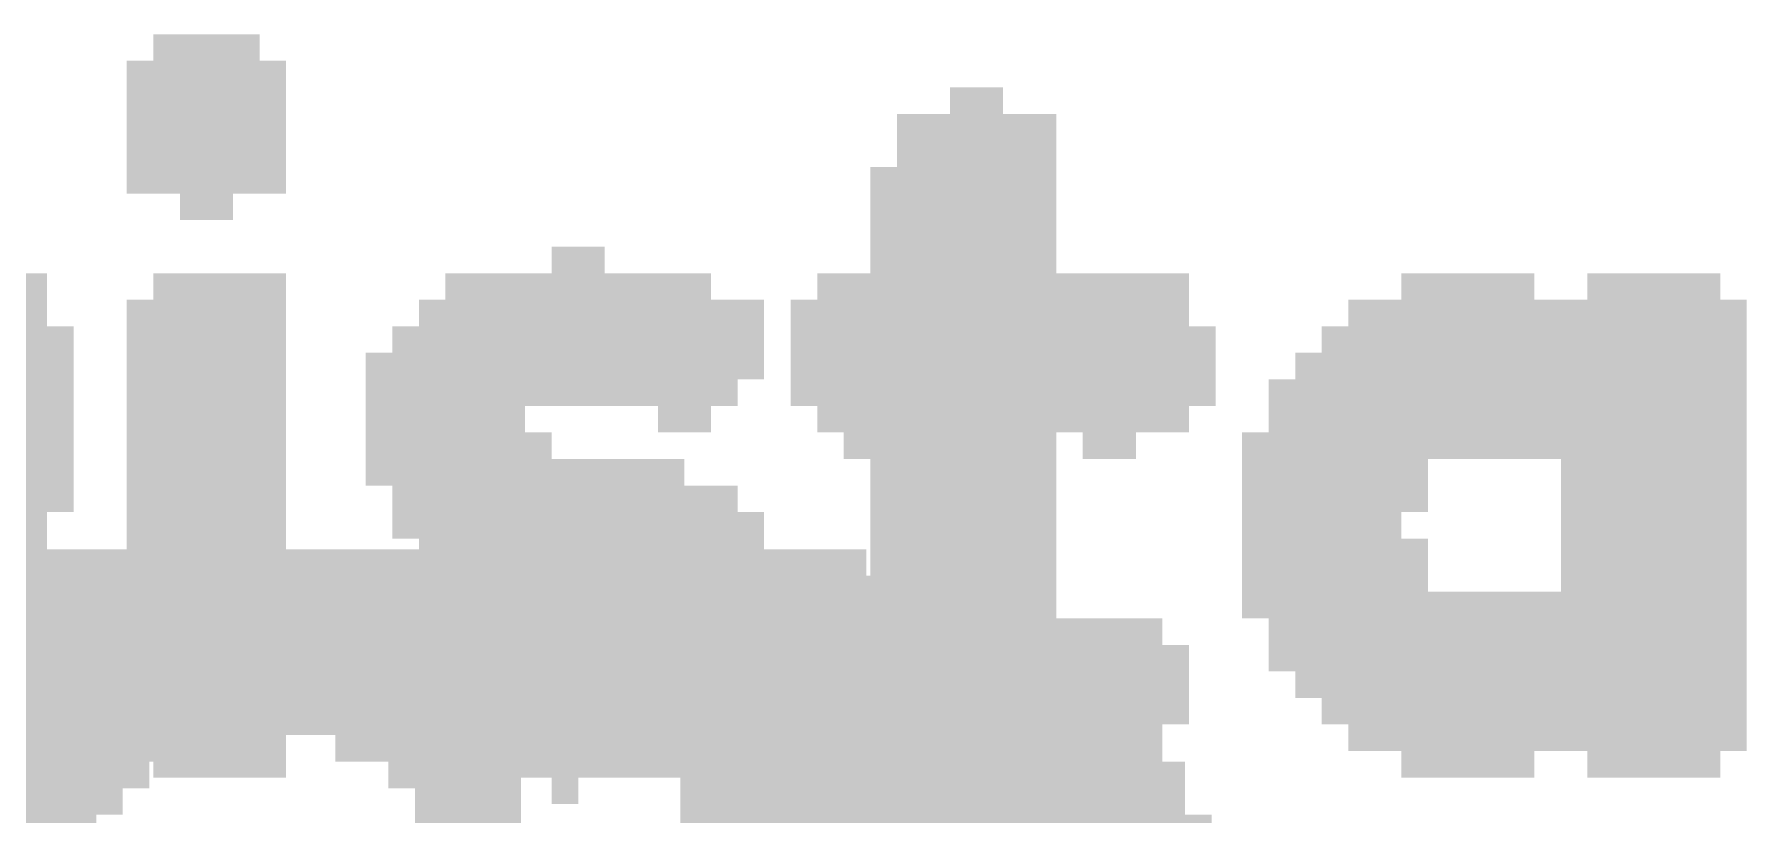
# Model space of a CAD drawing. Extents: x -41 to 66, y -21 to 32.
# Drawn here: x 12.672 to 15.251, y 19.089 to 20.265 of the extents above; entities that cross this region are included whole.
import ezdxf

# ---------------------------------------------------------------- set-up
doc = ezdxf.new("R2010")
doc.units = 0
doc.layers.add('21', color=41, linetype='CONTINUOUS')
doc.layers.add('22', color=40, linetype='CONTINUOUS')

# ---------------------------------------------------------------- blocks, each defined once
blk = doc.blocks.new('RECT')
blk.add_solid([(-0.5, -0.5), (0.5, -0.5), (-0.5, 0.5), (0.5, 0.5)])

msp = doc.modelspace()

# ---------------------------------------------------------------- block references
at = {"layer": '21', "yscale": 0.04}
for p, xscale in [((12.931, 20.245), 0.16), ((12.931, 20.205), 0.24), ((12.931, 20.165), 0.24), ((14.091, 20.165), 0.08), ((12.931, 20.125), 0.24), ((14.091, 20.125), 0.24), ((12.931, 20.085), 0.24), ((14.091, 20.085), 0.24), ((12.931, 20.045), 0.24), ((14.071, 20.045), 0.28), ((12.931, 20.005), 0.08), ((14.071, 20.005), 0.28), ((14.071, 19.965), 0.28), ((13.491, 19.925), 0.08), ((14.071, 19.925), 0.28), ((12.531, 19.885), 0.32), ((12.951, 19.885), 0.2), ((13.491, 19.885), 0.4), ((14.131, 19.885), 0.56), ((14.831, 19.885), 0.2), ((15.111, 19.885), 0.2), ((12.551, 19.845), 0.28), ((12.931, 19.845), 0.24), ((13.511, 19.845), 0.52), ((14.111, 19.845), 0.6), ((14.951, 19.845), 0.6), ((12.571, 19.805), 0.32), ((12.931, 19.805), 0.24), ((13.491, 19.805), 0.56), ((14.131, 19.805), 0.64), ((14.931, 19.805), 0.64), ((12.591, 19.765), 0.28), ((12.931, 19.765), 0.24), ((13.471, 19.765), 0.6), ((14.131, 19.765), 0.64), ((14.911, 19.765), 0.68), ((12.591, 19.725), 0.28), ((12.931, 19.725), 0.24), ((13.451, 19.725), 0.56), ((14.131, 19.725), 0.64), ((14.891, 19.725), 0.72), ((12.591, 19.685), 0.28), ((12.931, 19.685), 0.24), ((13.291, 19.685), 0.24), ((13.651, 19.685), 0.08), ((14.131, 19.685), 0.56), ((14.891, 19.685), 0.72), ((12.591, 19.645), 0.28), ((12.931, 19.645), 0.24), ((13.311, 19.645), 0.28), ((14.051, 19.645), 0.32), ((14.291, 19.645), 0.08), ((14.871, 19.645), 0.76), ((12.591, 19.605), 0.28), ((12.931, 19.605), 0.24), ((13.411, 19.605), 0.48), ((14.071, 19.605), 0.28), ((14.631, 19.605), 0.28), ((15.111, 19.605), 0.28), ((12.591, 19.565), 0.28), ((12.931, 19.565), 0.24), ((13.471, 19.565), 0.52), ((14.071, 19.565), 0.28), ((14.631, 19.565), 0.28), ((15.111, 19.565), 0.28), ((12.551, 19.525), 0.28), ((12.931, 19.525), 0.24), ((13.491, 19.525), 0.56), ((14.071, 19.525), 0.28), ((14.611, 19.525), 0.24), ((15.111, 19.525), 0.28), ((12.531, 19.485), 0.32), ((12.931, 19.485), 0.24), ((13.511, 19.485), 0.52), ((14.071, 19.485), 0.28), ((14.631, 19.485), 0.28), ((15.111, 19.485), 0.28), ((12.511, 19.445), 0.36), ((12.931, 19.445), 0.24), ((13.571, 19.445), 0.48), ((14.071, 19.445), 0.28), ((14.631, 19.445), 0.28), ((15.111, 19.445), 0.28), ((12.931, 19.405), 0.24), ((13.271, 19.405), 0.04), ((13.631, 19.405), 0.36), ((14.091, 19.405), 0.24), ((14.871, 19.405), 0.76), ((12.931, 19.365), 0.24), ((13.291, 19.365), 0.16), ((13.671, 19.365), 0.28), ((14.171, 19.365), 0.4), ((14.891, 19.365), 0.72), ((12.931, 19.325), 0.24), ((13.491, 19.325), 0.64), ((14.191, 19.325), 0.44), ((14.891, 19.325), 0.72), ((12.931, 19.285), 0.24), ((13.471, 19.285), 0.6), ((14.191, 19.285), 0.44), ((14.911, 19.285), 0.68), ((12.931, 19.245), 0.24), ((13.471, 19.245), 0.6), ((14.211, 19.245), 0.4), ((14.931, 19.245), 0.64), ((12.931, 19.205), 0.24), ((13.451, 19.205), 0.56), ((14.211, 19.205), 0.32), ((14.951, 19.205), 0.6), ((12.951, 19.165), 0.2), ((13.451, 19.165), 0.4), ((14.231, 19.165), 0.28), ((14.831, 19.165), 0.2), ((15.111, 19.165), 0.2), ((13.471, 19.125), 0.04)]:
    msp.add_blockref('RECT', p, dxfattribs=dict(at, xscale=xscale))
at = {"layer": '22', "yscale": 0.04, "rotation": 180}
for p, xscale in [((12.705, 19.469), 2.44), ((12.705, 19.429), 2.68), ((12.705, 19.389), 2.84), ((12.705, 19.349), 3), ((12.705, 19.309), 3.08), ((12.705, 19.269), 3.16), ((12.705, 19.229), 3.24), ((12.525, 19.189), 0.72), ((13.745, 19.189), 1.24), ((12.585, 19.149), 0.52), ((13.305, 19.149), 0.2), ((14.025, 19.149), 0.76), ((12.605, 19.109), 0.4), ((13.325, 19.109), 0.16), ((14.025, 19.109), 0.76), ((12.605, 19.069), 0.32), ((13.325, 19.069), 0.16), ((14.045, 19.069), 0.8)]:
    msp.add_blockref('RECT', p, dxfattribs=dict(at, xscale=xscale))

doc.saveas('drawing.dxf')
